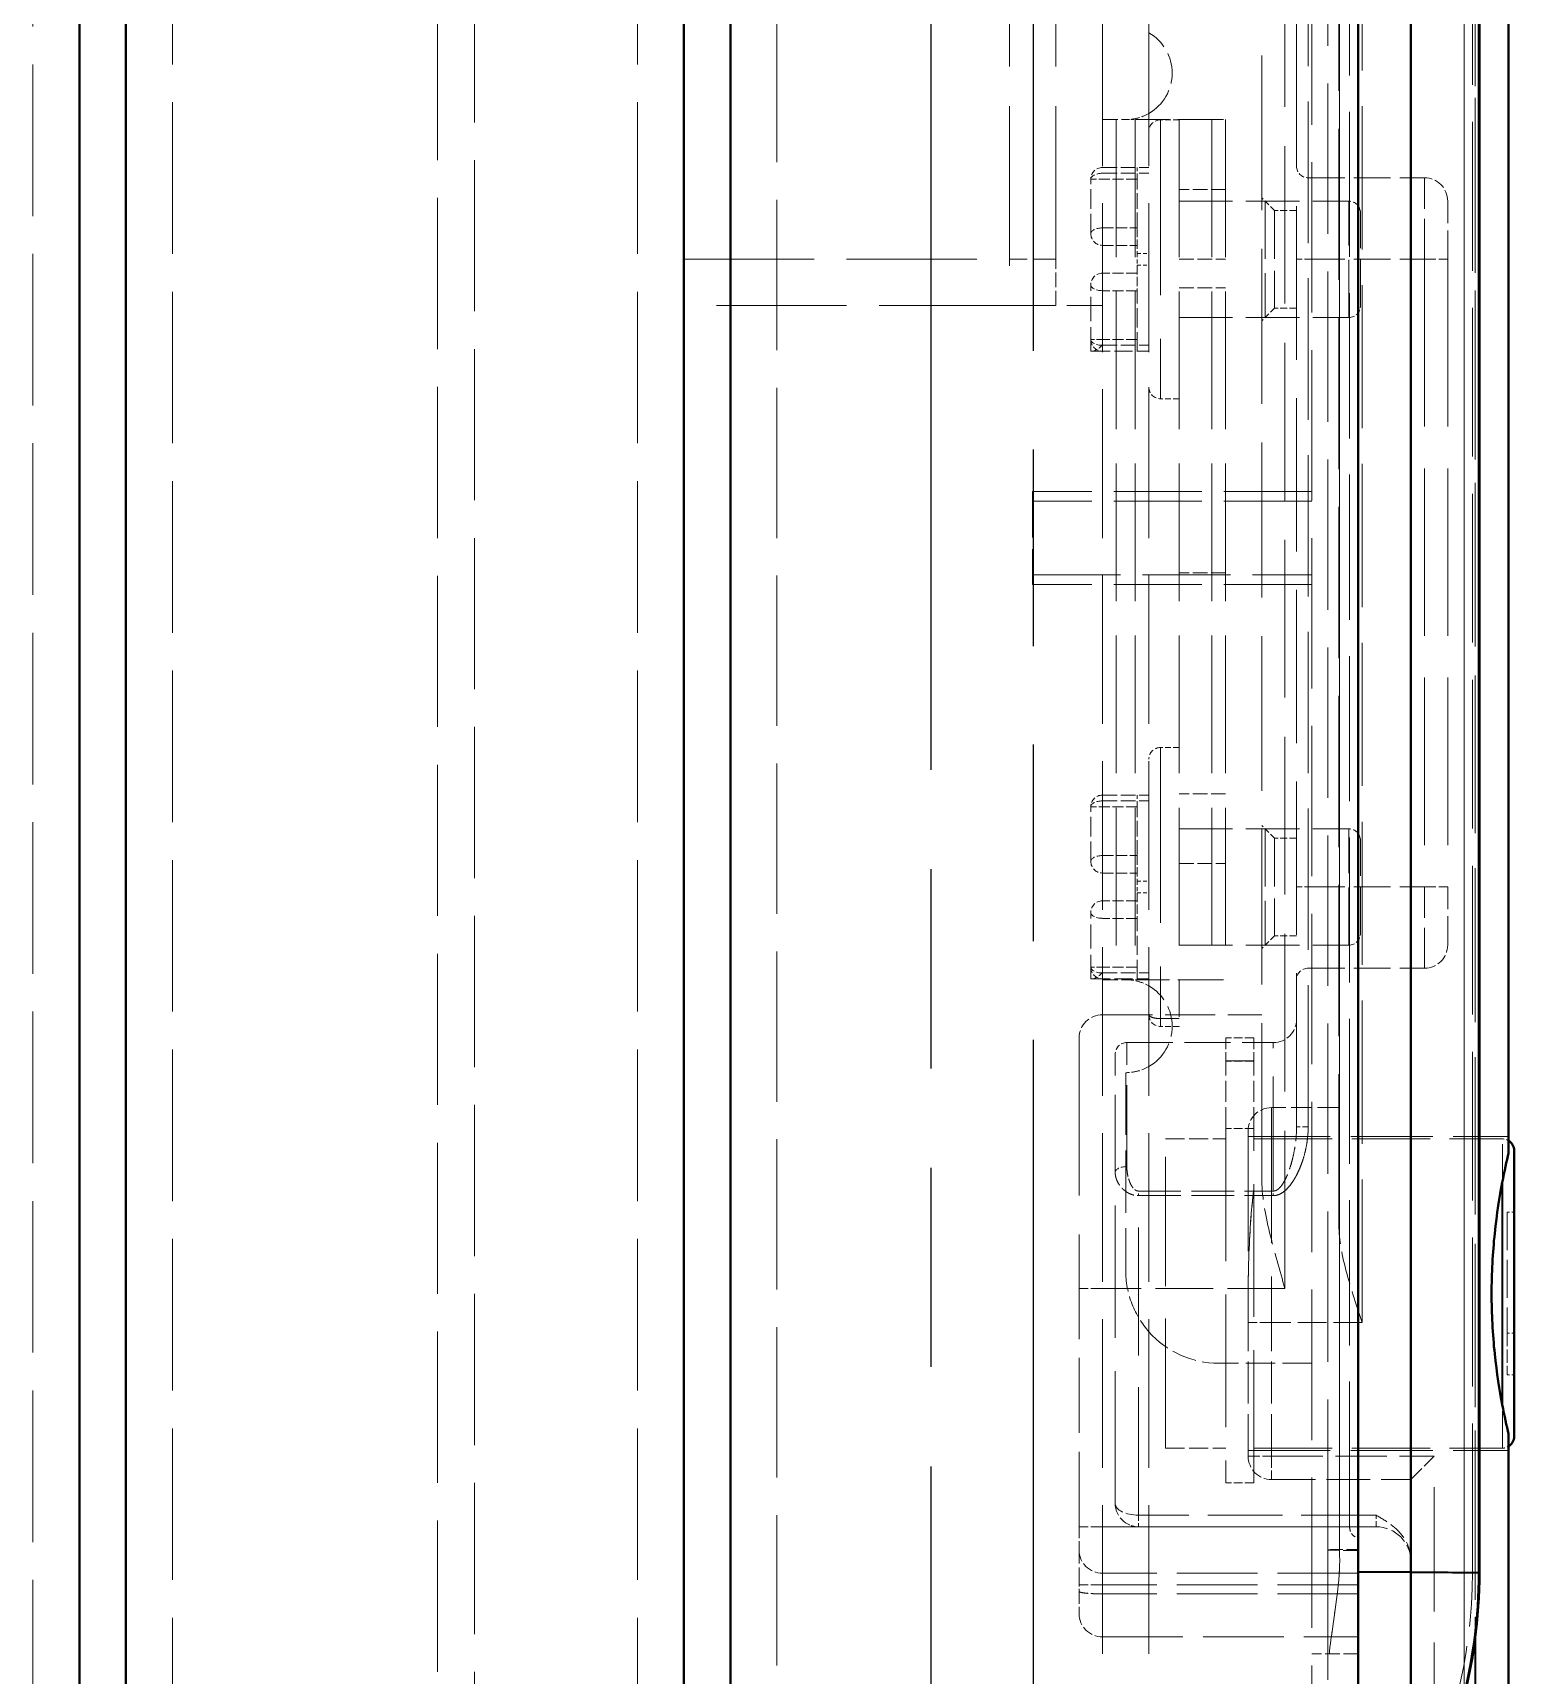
# Model space of a CAD drawing. Header units: millimetres. Extents: x 0 to 2523, y 0 to 1782.
# Drawn here: x 502.7 to 566.4, y 777.2 to 847.8 of the extents above; entities that cross this region are included whole.
import ezdxf

# ---------------------------------------------------------------- set-up
doc = ezdxf.new("R2010")
doc.units = ezdxf.units.MM
doc.header["$LTSCALE"] = 3
for name, pattern in [('CHAIN', [0.3543, 0.2362, -0.0295, 0.0591, -0.0295]), ('DASHED', [0.2067, 0.1654, -0.0413]), ('DOUBLE_DASH_CHAIN', [1.2403, 0.6614, -0.0827, 0.1654, -0.0827, 0.1654, -0.0827])]:
    doc.linetypes.add(name, pattern=pattern)
for name, color, linetype, lineweight in [('가려진 것(ISO)', 2, 'DASHED', 18), ('가려진 좁은 것(ISO)', 2, 'DASHED', 18), ('가시적인 것(ISO)', 3, 'Continuous', 40), ('가시적인 좁은 것(ISO)', 3, 'Continuous', 35), ('단면선(ISO)', 7, 'CHAIN', 25)]:
    doc.layers.add(name, color=color, linetype=linetype, lineweight=lineweight)

# ---------------------------------------------------------------- blocks, each defined once
blk = doc.blocks.new('2dTransSection1')
at = {"layer": '단면선(ISO)', "linetype": 'DOUBLE_DASH_CHAIN', "ltscale": 5.686632}
blk.add_line((181.916, 235.719), (181.916, 316.981), dxfattribs=at)
blk = doc.blocks.new('2dTransSection3')
at = {"layer": '단면선(ISO)', "linetype": 'DOUBLE_DASH_CHAIN', "ltscale": 5.751909}
blk.add_line((180.442, 326.25), (180.442, 222.614), dxfattribs=at)

msp = doc.modelspace()

# ---------------------------------------------------------------- linework, layer by layer
at = {"layer": '가려진 것(ISO)', "ltscale": 13.141838}
for p, q in [((502.7116, 1099.0669), (502.7116, 553.0669)), ((508.7116, 553.0669), (508.7116, 1099.0669)), ((528.7116, 553.0669), (528.7116, 1099.0669))]:
    msp.add_line(p, q, dxfattribs=at)
at = {"layer": '가려진 것(ISO)', "ltscale": 13.109228}
for p, q in [((520.1116, 574.0669), (520.1116, 1078.0669)), ((521.7116, 1078.0669), (521.7116, 574.0669))]:
    msp.add_line(p, q, dxfattribs=at)
at = {"layer": '가려진 것(ISO)', "ltscale": 13.035532}
for p, q in [((534.7116, 729.0669), (534.7116, 923.0669)), ((557.7116, 923.0669), (557.7116, 729.0669))]:
    msp.add_line(p, q, dxfattribs=at)
at = {"layer": '가려진 것(ISO)', "ltscale": 12.901145}
for p, q in [((548.7116, 754.0669), (548.7116, 898.0669)), ((550.7116, 754.0669), (550.7116, 898.0669))]:
    msp.add_line(p, q, dxfattribs=at)
at = {"layer": '가려진 것(ISO)', "ltscale": 13.822656}
msp.add_line((546.7116, 896.0669), (546.7116, 836.0669), dxfattribs=at)
at = {"layer": '가려진 것(ISO)', "ltscale": 13.04229}
msp.add_line((558.4116, 782.5388), (558.4116, 871.5016), dxfattribs=at)
at = {"layer": '가려진 것(ISO)', "ltscale": 13.116171}
msp.add_line((558.8808, 796.5002), (558.8808, 861.5669), dxfattribs=at)
at = {"layer": '가려진 것(ISO)', "ltscale": 12.584246}
msp.add_line((559.3432, 783.532), (559.3432, 861.5669), dxfattribs=at)
at = {"layer": '가려진 것(ISO)', "ltscale": 13.302197}
msp.add_line((557.0616, 800.7438), (557.0616, 858.4847), dxfattribs=at)
at = {"layer": '가려진 것(ISO)', "ltscale": 13.426841}
msp.add_line((555.5616, 798.5366), (555.5616, 856.8185), dxfattribs=at)
at = {"layer": '가려진 것(ISO)', "ltscale": 1.329628}
for p, q in [((548.7116, 844.0669), (549.7116, 844.0669)), ((548.7116, 807.0669), (549.7116, 807.0669))]:
    msp.add_line(p, q, dxfattribs=at)
at = {"layer": '가려진 것(ISO)', "ltscale": 0.256004}
for p, q in [((549.7116, 844.0669), (550.115, 844.0669)), ((549.7116, 807.0669), (550.115, 807.0669))]:
    msp.add_line(p, q, dxfattribs=at)
at = {"layer": '가려진 것(ISO)', "ltscale": 11.933559}
for p, q in [((550.115, 844.0669), (550.115, 807.0669)), ((552.0116, 844.0669), (552.0116, 807.0669)), ((554.0116, 844.0669), (554.0116, 807.0669))]:
    msp.add_line(p, q, dxfattribs=at)
at = {"layer": '가려진 것(ISO)', "ltscale": 2.940551}
for p, q in [((553.415, 844.0669), (550.115, 844.0669)), ((553.415, 807.0669), (550.115, 807.0669))]:
    msp.add_line(p, q, dxfattribs=at)
at = {"layer": '가려진 것(ISO)', "ltscale": 0.507819}
for p, q in [((552.0116, 844.0569), (551.2116, 844.0569)), ((552.0116, 832.0569), (551.2116, 832.0569)), ((552.0116, 817.0569), (551.2116, 817.0569)), ((552.0116, 805.0569), (551.2116, 805.0569))]:
    msp.add_line(p, q, dxfattribs=at)
at = {"layer": '가려진 것(ISO)', "ltscale": 1.00689}
for p, q in [((553.415, 844.0669), (554.0116, 844.0669)), ((553.415, 807.0669), (554.0116, 807.0669))]:
    msp.add_line(p, q, dxfattribs=at)
at = {"layer": '가려진 것(ISO)', "ltscale": 1.722727}
for p, q in [((548.2116, 839.1569), (548.2116, 841.5069)), ((548.2116, 812.1569), (548.2116, 814.5069))]:
    msp.add_line(p, q, dxfattribs=at)
at = {"layer": '가려진 것(ISO)', "ltscale": 1.269698}
for p, q in [((548.7116, 842.0069), (550.7116, 842.0069)), ((554.0116, 841.0669), (552.0116, 841.0669)), ((546.7116, 836.0669), (546.7116, 838.0669)), ((552.0116, 836.8331), (554.0116, 836.8331)), ((554.0116, 824.5669), (552.0116, 824.5669)), ((548.7116, 815.0069), (550.7116, 815.0069)), ((554.0116, 815.0669), (552.0116, 815.0669)), ((559.7116, 778.0669), (557.7116, 778.0669))]:
    msp.add_line(p, q, dxfattribs=at)
at = {"layer": '가려진 것(ISO)', "ltscale": 0.498548}
for p, q in [((550.2116, 841.5069), (550.2116, 842.0069)), ((550.2116, 814.5069), (550.2116, 815.0069))]:
    msp.add_line(p, q, dxfattribs=at)
at = {"layer": '가려진 것(ISO)', "ltscale": 1.333188}
for p, q in [((550.2116, 839.4069), (550.2116, 841.5069)), ((550.2116, 812.4069), (550.2116, 814.5069))]:
    msp.add_line(p, q, dxfattribs=at)
at = {"layer": '가려진 것(ISO)', "ltscale": 3.174394}
for p, q in [((557.5616, 841.5616), (562.5616, 841.5616)), ((557.5616, 807.5616), (562.5616, 807.5616))]:
    msp.add_line(p, q, dxfattribs=at)
at = {"layer": '가려진 것(ISO)', "ltscale": 4.634662}
for p, q in [((552.0116, 840.5569), (559.3116, 840.5569)), ((552.0116, 835.5569), (559.3116, 835.5569)), ((552.0116, 813.5569), (559.3116, 813.5569)), ((552.0116, 808.5569), (559.3116, 808.5569))]:
    msp.add_line(p, q, dxfattribs=at)
at = {"layer": '가려진 것(ISO)', "ltscale": 0.493735}
for p, q in [((556.1116, 840.1569), (555.5616, 840.7069)), ((556.1116, 835.9569), (555.5616, 835.4069)), ((556.1116, 813.1569), (555.5616, 813.7069)), ((556.1116, 808.9569), (555.5616, 808.4069))]:
    msp.add_line(p, q, dxfattribs=at)
at = {"layer": '가려진 것(ISO)', "ltscale": 4.188547}
for p, q in [((556.1116, 840.1569), (556.1116, 835.9569)), ((556.1116, 813.1569), (556.1116, 808.9569))]:
    msp.add_line(p, q, dxfattribs=at)
at = {"layer": '가려진 것(ISO)', "ltscale": 0.603054}
for p, q in [((557.0616, 840.1569), (556.1116, 840.1569)), ((557.0616, 835.9569), (556.1116, 835.9569)), ((557.0616, 813.1569), (556.1116, 813.1569)), ((557.0616, 808.9569), (556.1116, 808.9569))]:
    msp.add_line(p, q, dxfattribs=at)
at = {"layer": '가려진 것(ISO)', "ltscale": 3.989087}
for p, q in [((559.8116, 836.0569), (559.8116, 840.0569)), ((544.7116, 836.0669), (548.7116, 836.0669)), ((545.7116, 828.0669), (545.7116, 824.0669)), ((559.8116, 809.0569), (559.8116, 813.0569))]:
    msp.add_line(p, q, dxfattribs=at)
at = {"layer": '가려진 것(ISO)', "ltscale": 2.493142}
for p, q in [((563.5616, 838.0616), (563.5616, 840.5616)), ((563.5616, 808.5616), (563.5616, 811.0616))]:
    msp.add_line(p, q, dxfattribs=at)
at = {"layer": '가려진 것(ISO)', "ltscale": 0.80633}
for p, q in [((550.2116, 839.4069), (550.2116, 838.3069)), ((550.2116, 837.8069), (550.2116, 836.7069)), ((550.2116, 812.4069), (550.2116, 811.3069)), ((550.2116, 810.8069), (550.2116, 809.7069))]:
    msp.add_line(p, q, dxfattribs=at)
at = {"layer": '가려진 것(ISO)', "ltscale": 0.952248}
for p, q in [((548.7116, 838.6569), (550.2116, 838.6569)), ((550.2116, 837.4569), (548.7116, 837.4569)), ((548.7116, 811.6569), (550.2116, 811.6569)), ((550.2116, 810.4569), (548.7116, 810.4569))]:
    msp.add_line(p, q, dxfattribs=at)
at = {"layer": '가려진 것(ISO)', "ltscale": 11.288502}
for p, q in [((530.7116, 838.0669), (544.7116, 838.0669)), ((544.7116, 836.0669), (530.7116, 836.0669))]:
    msp.add_line(p, q, dxfattribs=at)
at = {"layer": '가려진 것(ISO)', "ltscale": 1.994494}
msp.add_line((546.7116, 838.0669), (544.7116, 838.0669), dxfattribs=at)
at = {"layer": '가려진 것(ISO)', "ltscale": 0.332332}
for p, q in [((550.2116, 838.3069), (550.2116, 837.8069)), ((550.2116, 811.3069), (550.2116, 810.8069))]:
    msp.add_line(p, q, dxfattribs=at)
at = {"layer": '가려진 것(ISO)', "ltscale": 14.513788}
msp.add_line((563.5616, 838.0616), (563.5616, 811.0616), dxfattribs=at)
at = {"layer": '가려진 것(ISO)', "ltscale": 2.089287}
for p, q in [((548.2116, 834.1069), (548.2116, 836.9569)), ((548.2116, 807.1069), (548.2116, 809.9569))]:
    msp.add_line(p, q, dxfattribs=at)
at = {"layer": '가려진 것(ISO)', "ltscale": 1.650637}
for p, q in [((550.2116, 834.1069), (550.2116, 836.7069)), ((550.2116, 807.1069), (550.2116, 809.7069)), ((551.4193, 800.2169), (554.0193, 800.2169)), ((551.4193, 786.9169), (554.0193, 786.9169))]:
    msp.add_line(p, q, dxfattribs=at)
at = {"layer": '가려진 것(ISO)', "ltscale": 0.189734}
for p, q in [((548.2116, 834.1069), (548.2786, 834.1069)), ((548.2116, 807.1069), (548.2786, 807.1069))]:
    msp.add_line(p, q, dxfattribs=at)
at = {"layer": '가려진 것(ISO)', "ltscale": 1.544617}
for p, q in [((548.2786, 834.1069), (550.7116, 834.1069)), ((548.2786, 807.1069), (550.7116, 807.1069))]:
    msp.add_line(p, q, dxfattribs=at)
at = {"layer": '가려진 것(ISO)', "ltscale": 7.618686}
for p, q in [((557.7116, 828.0669), (545.7116, 828.0669)), ((557.7116, 827.6489), (545.7116, 827.6489)), ((557.7116, 827.6489), (545.7116, 827.6489)), ((545.7116, 824.4849), (557.7116, 824.4849)), ((545.7116, 824.4849), (557.7116, 824.4849)), ((557.7116, 824.0669), (545.7116, 824.0669))]:
    msp.add_line(p, q, dxfattribs=at)
at = {"layer": '가려진 것(ISO)', "ltscale": 3.212371}
msp.add_line((552.0116, 807.0669), (552.0116, 805.0569), dxfattribs=at)
at = {"layer": '가려진 것(ISO)', "ltscale": 4.348957}
msp.add_line((548.7116, 805.5616), (555.5616, 805.5616), dxfattribs=at)
at = {"layer": '가려진 것(ISO)', "ltscale": 13.645111}
msp.add_line((547.7116, 804.5616), (547.7116, 793.7883), dxfattribs=at)
at = {"layer": '가려진 것(ISO)', "ltscale": 3.999763}
msp.add_line((549.7616, 804.3616), (556.0616, 804.3616), dxfattribs=at)
at = {"layer": '가려진 것(ISO)', "ltscale": 0.997197}
for p, q in [((554.0193, 804.5669), (554.0193, 803.5669)), ((555.2193, 804.5669), (555.2193, 803.5669)), ((547.7116, 783.532), (547.7116, 782.532))]:
    msp.add_line(p, q, dxfattribs=at)
at = {"layer": '가려진 것(ISO)', "ltscale": 0.761779}
for p, q in [((555.2193, 804.5669), (554.0193, 804.5669)), ((555.2193, 800.6677), (554.0193, 800.6677)), ((555.2193, 785.4169), (554.0193, 785.4169))]:
    msp.add_line(p, q, dxfattribs=at)
at = {"layer": '가려진 것(ISO)', "ltscale": 6.730783}
msp.add_line((549.2616, 798.7792), (549.2616, 803.8616), dxfattribs=at)
at = {"layer": '가려진 것(ISO)', "ltscale": 1.840548}
for p, q in [((554.0193, 800.6677), (554.0193, 803.5669)), ((555.2193, 800.6677), (555.2193, 803.5669))]:
    msp.add_line(p, q, dxfattribs=at)
at = {"layer": '가려진 것(ISO)', "ltscale": 5.39654}
msp.add_line((549.7116, 803.0669), (549.7116, 794.5669), dxfattribs=at)
at = {"layer": '가려진 것(ISO)', "ltscale": 1.841107}
msp.add_line((558.8808, 801.5669), (555.9808, 801.5669), dxfattribs=at)
at = {"layer": '가려진 것(ISO)', "ltscale": 11.51588}
for p, q in [((554.0193, 800.6677), (554.0193, 785.4169)), ((555.2193, 785.4169), (555.2193, 800.6677))]:
    msp.add_line(p, q, dxfattribs=at)
at = {"layer": '가려진 것(ISO)', "ltscale": 10.449178}
msp.add_line((554.9808, 800.5669), (554.9808, 792.3169), dxfattribs=at)
at = {"layer": '가려진 것(ISO)', "ltscale": 11.230227}
msp.add_line((551.4193, 786.9169), (551.4193, 800.2169), dxfattribs=at)
at = {"layer": '가려진 것(ISO)', "ltscale": 7.10903}
for p, q in [((554.9808, 800.3169), (566.178, 800.3169)), ((554.9808, 786.8169), (566.178, 786.8169))]:
    msp.add_line(p, q, dxfattribs=at)
at = {"layer": '가려진 것(ISO)', "ltscale": 6.793318}
for p, q in [((555.2193, 800.2169), (565.9193, 800.2169)), ((555.2193, 786.9169), (565.9193, 786.9169))]:
    msp.add_line(p, q, dxfattribs=at)
at = {"layer": '가려진 것(ISO)', "ltscale": 11.487453}
msp.add_line((549.2616, 784.5325), (549.2616, 798.7792), dxfattribs=at)
at = {"layer": '가려진 것(ISO)', "ltscale": 3.301374}
msp.add_line((566.1193, 797.0669), (566.1193, 791.8669), dxfattribs=at)
at = {"layer": '가려진 것(ISO)', "ltscale": 0.19037}
for p, q in [((566.4193, 797.0669), (566.1193, 797.0669)), ((566.4193, 791.8669), (566.1193, 791.8669)), ((566.4193, 790.0669), (566.1193, 790.0669))]:
    msp.add_line(p, q, dxfattribs=at)
at = {"layer": '가려진 것(ISO)', "ltscale": 6.511653}
msp.add_line((547.7116, 783.532), (547.7116, 793.7883), dxfattribs=at)
at = {"layer": '가려진 것(ISO)', "ltscale": 3.650568}
msp.add_line((554.9808, 786.5669), (554.9808, 792.3169), dxfattribs=at)
at = {"layer": '가려진 것(ISO)', "ltscale": 1.142718}
msp.add_line((566.1193, 791.8669), (566.1193, 790.0669), dxfattribs=at)
at = {"layer": '가려진 것(ISO)', "ltscale": 2.539495}
msp.add_line((557.7116, 790.5669), (553.7116, 790.5669), dxfattribs=at)
at = {"layer": '가려진 것(ISO)', "ltscale": 1.21262}
msp.add_line((562.9808, 786.5669), (561.9808, 785.5669), dxfattribs=at)
at = {"layer": '가려진 것(ISO)', "ltscale": 3.809293}
msp.add_line((555.9808, 785.5669), (561.9808, 785.5669), dxfattribs=at)
at = {"layer": '가려진 것(ISO)', "ltscale": 6.488015}
msp.add_line((550.2616, 783.5325), (560.4808, 783.5325), dxfattribs=at)
at = {"layer": '가려진 것(ISO)', "ltscale": 1.495845}
msp.add_line((547.7116, 781.032), (547.7116, 782.532), dxfattribs=at)
at = {"layer": '가려진 것(ISO)', "ltscale": 11.251338}
msp.add_line((558.4116, 782.5388), (558.4116, 769.0446), dxfattribs=at)
at = {"layer": '가려진 것(ISO)', "ltscale": 6.983788}
for p, q in [((559.7116, 781.532), (548.7116, 781.532)), ((559.7116, 780.6466), (548.7116, 780.6466)), ((548.7116, 778.7962), (559.7116, 778.7962))]:
    msp.add_line(p, q, dxfattribs=at)
at = {"layer": '가려진 것(ISO)'}
msp.add_line((564.9331, 781.5699), (564.9331, 781.5698), dxfattribs=at)
at = {"layer": '가려진 것(ISO)', "ltscale": 0.173759}
msp.add_line((547.7116, 780.7581), (547.7116, 781.032), dxfattribs=at)
at = {"layer": '가려진 것(ISO)', "ltscale": 1.076896}
msp.add_line((547.7116, 780.7581), (547.7116, 779.7962), dxfattribs=at)
at = {"layer": '가려진 것(ISO)', "ltscale": 2.659358}
for centre in [(549.7116, 846.0669), (549.7116, 805.0669)]:
    msp.add_arc(centre, 2, 300, 60, dxfattribs=at)
at = {"layer": '가려진 것(ISO)', "ltscale": 0.498548}
for centre, start, end in [((551.2116, 843.5569), 90, 180), ((548.7116, 841.5069), 90, 180), ((557.5616, 842.0616), 180, 270), ((559.3116, 840.0569), 0, 90), ((548.7116, 839.1569), 180, 270), ((548.7116, 836.9569), 90, 180), ((559.3116, 836.0569), 270, 0), ((548.7116, 834.6069), 180, 270), ((551.2116, 832.5569), 180, 270), ((551.2116, 816.5569), 90, 180), ((548.7116, 814.5069), 90, 180), ((559.3116, 813.0569), 0, 90), ((548.7116, 812.1569), 180, 270), ((548.7116, 809.9569), 90, 180), ((559.3116, 809.0569), 270, 0), ((548.7116, 807.6069), 180, 270), ((557.5616, 807.0616), 90, 180), ((551.2116, 805.5569), 180, 270), ((549.7616, 803.8616), 90, 180)]:
    msp.add_arc(centre, 0.5, start, end, dxfattribs=at)
at = {"layer": '가려진 것(ISO)', "ltscale": 0.997197}
for centre, start, end in [((562.5616, 840.5616), 0, 90), ((562.5616, 808.5616), 270, 0), ((548.7116, 804.5616), 90, 180), ((556.0616, 805.3616), 270, 0), ((555.9808, 800.5669), 90, 180), ((555.9808, 786.5669), 180, 270), ((548.7116, 782.532), 180, 270), ((548.7116, 779.7962), 180, 270)]:
    msp.add_arc(centre, 1, start, end, dxfattribs=at)
at = {"layer": '가려진 것(ISO)', "ltscale": 0.172535}
for centre, start, end in [((565.9193, 799.7169), 58.841471, 90), ((565.9193, 787.4169), 270, 301.158472)]:
    msp.add_arc(centre, 0.5, start, end, dxfattribs=at)
at = {"layer": '가려진 것(ISO)', "ltscale": 2.153635}
msp.add_arc((553.7116, 794.5669), 4, 221.409622, 270, dxfattribs=at)
at = {"layer": '가려진 것(ISO)', "ltscale": 1.495845}
msp.add_arc((560.4808, 782.0325), 1.5, 0, 90, dxfattribs=at)
at = {"layer": '가려진 것(ISO)', "ltscale": 0.433106}
for centre in [(548.7116, 834.6067), (548.7116, 807.6067)]:
    msp.add_ellipse(centre, major_axis=(0.4829, 0.4828), ratio=0.2679384, start_param=3.4034155, end_param=4.4507531, dxfattribs=at)
at = {"layer": '가려진 것(ISO)', "ltscale": 1.05687}
msp.add_ellipse((550.2617, 784.5325), major_axis=(0.572, 0.8203), ratio=0.9999728, start_param=2.1797858, end_param=3.7505382, dxfattribs=at)
at = {"layer": '가려진 것(ISO)', "ltscale": 0.694281}
for points, knots in [([(550.7116, 844.3348), (550.5665, 844.251), (550.3988, 844.1806), (550.0622, 844.0901), (549.8935, 844.0697), (549.7351, 844.067), (549.7234, 844.0669), (549.7116, 844.0669)], [-0.30606206, -0.30606206, -0.30606206, -0.30606206, -0.2557879, -0.2557879, -0.20551375, -0.20551375, -0.20152866, -0.20152866, -0.20152866, -0.20152866]), ([(549.7116, 807.0669), (549.8568, 807.0669), (550.0245, 807.0498), (550.3611, 806.9664), (550.5298, 806.8995), (550.6882, 806.8123), (550.6999, 806.8057), (550.7116, 806.7989)], [-0.30606206, -0.30606206, -0.30606206, -0.30606206, -0.2557879, -0.2557879, -0.20551375, -0.20551375, -0.20152866, -0.20152866, -0.20152866, -0.20152866]), ([(550.7116, 803.3348), (550.6999, 803.3281), (550.6882, 803.3214), (550.5298, 803.2342), (550.3611, 803.1673), (550.0245, 803.0839), (549.8568, 803.0669), (549.7116, 803.0669)], [0.20152866, 0.20152866, 0.20152866, 0.20152866, 0.20551375, 0.20551375, 0.2557879, 0.2557879, 0.30606206, 0.30606206, 0.30606206, 0.30606206])]:
    msp.add_open_spline(points, degree=3, knots=knots, dxfattribs=at)
at = {"layer": '가려진 것(ISO)', "ltscale": 3.177325}
msp.add_open_spline([(556.5616, 793.7883), (556.3402, 794.5482), (556.0963, 795.3772), (555.7081, 797.0094), (555.5616, 797.8123), (555.5616, 798.5366)], degree=3, knots=[-1.43309057, -1.43309057, -1.43309057, -1.43309057, -1.19562768, -1.19562768, -0.95816479, -0.95816479, -0.95816479, -0.95816479], dxfattribs=at)
at = {"layer": '가려진 것(ISO)', "ltscale": 2.839397}
msp.add_open_spline([(559.8808, 792.3169), (559.6591, 792.991), (559.4156, 793.7248), (559.0278, 795.1632), (558.8808, 795.8672), (558.8808, 796.5002)], degree=3, knots=[0, 0, 0, 0, 0.21288965, 0.21288965, 0.42577929, 0.42577929, 0.42577929, 0.42577929], dxfattribs=at)
at = {"layer": '가려진 것(ISO)', "ltscale": 1.844596}
msp.add_open_spline([(549.7116, 794.5669), (549.7116, 794.0823), (549.8043, 793.5722), (550.1619, 792.6645), (550.4134, 792.26), (550.7116, 791.9211)], degree=3, knots=[1.22288463, 1.22288463, 1.22288463, 1.22288463, 1.3682602, 1.3682602, 1.50283407, 1.50283407, 1.50283407, 1.50283407], dxfattribs=at)
at = {"layer": '가려진 것(ISO)', "ltscale": 0.224009}
msp.add_open_spline([(550.2616, 783.5325), (550.1657, 783.5325), (550.0685, 783.5467), (549.9572, 783.5797), (549.9372, 783.5863), (549.9176, 783.5935)], degree=3, knots=[0, 0, 0, 0, 0.028796081, 0.028796081, 0.035175232, 0.035175232, 0.035175232, 0.035175232], dxfattribs=at)
at = {"layer": '가려진 것(ISO)', "ltscale": 0.415959}
msp.add_open_spline([(559.3432, 783.532), (559.3432, 783.4525), (559.3629, 783.3594), (559.417, 783.2497), (559.4464, 783.2069), (559.5062, 783.1462), (559.5431, 783.1191), (559.6247, 783.0826), (559.6693, 783.0733), (559.7116, 783.0733)], degree=3, knots=[0.062306408, 0.062306408, 0.062306408, 0.062306408, 0.086141003, 0.086141003, 0.099228248, 0.099228248, 0.111920532, 0.111920532, 0.124612816, 0.124612816, 0.124612816, 0.124612816], dxfattribs=at)
at = {"layer": '가려진 것(ISO)', "ltscale": 1.638636}
msp.add_open_spline([(561.9808, 782.096), (561.9808, 782.2629), (561.9476, 782.4605), (561.8387, 782.7869), (561.7394, 782.9749), (561.4973, 783.3073), (561.3145, 783.4835), (560.9069, 783.7866), (560.6834, 783.9155), (560.4808, 784.0325)], degree=3, knots=[-0.24364092, -0.24364092, -0.24364092, -0.24364092, -0.1935549, -0.1935549, -0.14040036, -0.14040036, -0.07020018, -0.07020018, 0, 0, 0, 0], dxfattribs=at)
at = {"layer": '가려진 것(ISO)', "ltscale": 1.296466}
msp.add_open_spline([(558.4116, 782.5388), (558.4116, 782.5412), (558.4329, 782.5436), (558.4746, 782.5459), (558.5164, 782.5482), (558.5787, 782.5503), (558.6588, 782.5523), (558.7388, 782.5542), (558.8365, 782.5559), (558.947, 782.5573), (559.0575, 782.5586), (559.1808, 782.5597), (559.3104, 782.5604), (559.4401, 782.5612), (559.576, 782.5615), (559.7116, 782.5615)], degree=3, knots=[0, 0, 0, 0, 0.2, 0.2, 0.2, 0.4, 0.4, 0.4, 0.6, 0.6, 0.6, 0.8, 0.8, 0.8, 1, 1, 1, 1], dxfattribs=at)
at = {"layer": '가려진 것(ISO)', "ltscale": 1.296475}
msp.add_open_spline([(559.7116, 782.515), (559.576, 782.515), (559.4401, 782.5154), (559.3105, 782.5162), (559.1809, 782.5169), (559.0575, 782.5181), (558.947, 782.5196), (558.8365, 782.5211), (558.7388, 782.5229), (558.6588, 782.525), (558.5787, 782.527), (558.5164, 782.5293), (558.4746, 782.5316), (558.4329, 782.534), (558.4116, 782.5364), (558.4116, 782.5388)], degree=3, knots=[0, 0, 0, 0, 0.2, 0.2, 0.2, 0.4, 0.4, 0.4, 0.6, 0.6, 0.6, 0.8, 0.8, 0.8, 1, 1, 1, 1], dxfattribs=at)
at = {"layer": '가려진 것(ISO)', "ltscale": 1.000421}
msp.add_open_spline([(548.7116, 780.6466), (548.6078, 780.6466), (548.5037, 780.6482), (548.4044, 780.6514), (548.305, 780.6546), (548.2104, 780.6593), (548.1255, 780.6655), (548.0406, 780.6718), (547.9654, 780.6795), (547.9034, 780.6887), (547.8414, 780.6979), (547.7928, 780.7085), (547.7604, 780.7201), (547.728, 780.7318), (547.7116, 780.7446), (547.7116, 780.7581)], degree=3, knots=[0, 0, 0, 0, 0.2, 0.2, 0.2, 0.4, 0.4, 0.4, 0.6, 0.6, 0.6, 0.8, 0.8, 0.8, 1, 1, 1, 1], dxfattribs=at)
at = {"layer": '가려진 좁은 것(ISO)', "ltscale": 13.822656}
msp.add_line((544.7116, 896.0669), (544.7116, 836.0669), dxfattribs=at)
at = {"layer": '가려진 좁은 것(ISO)', "ltscale": 13.039324}
for p, q in [((558.9057, 871.4627), (558.9057, 782.5202)), ((558.9057, 782.5202), (558.9057, 871.4627))]:
    msp.add_line(p, q, dxfattribs=at)
at = {"layer": '가려진 좁은 것(ISO)', "ltscale": 13.662825}
msp.add_line((556.5616, 793.7883), (556.5616, 861.5669), dxfattribs=at)
at = {"layer": '가려진 좁은 것(ISO)', "ltscale": 12.260735}
msp.add_line((557.5616, 800.7438), (557.5616, 861.5669), dxfattribs=at)
at = {"layer": '가려진 좁은 것(ISO)', "ltscale": 12.408393}
msp.add_line((559.8808, 792.3169), (559.8808, 861.5669), dxfattribs=at)
at = {"layer": '가려진 좁은 것(ISO)', "ltscale": 12.95251}
msp.add_line((564.2751, 773.2166), (564.2752, 861.567), dxfattribs=at)
at = {"layer": '가려진 좁은 것(ISO)', "ltscale": 12.510248}
msp.add_line((564.2751, 861.5669), (564.2751, 776.2332), dxfattribs=at)
at = {"layer": '가려진 좁은 것(ISO)', "ltscale": 12.900647}
msp.add_line((564.6331, 781.5699), (564.6331, 861.5669), dxfattribs=at)
at = {"layer": '가려진 좁은 것(ISO)', "ltscale": 12.952355}
msp.add_line((564.7434, 773.2173), (564.7428, 861.5666), dxfattribs=at)
at = {"layer": '가려진 좁은 것(ISO)', "ltscale": 13.356773}
msp.add_line((564.7434, 861.5669), (564.7434, 778.7415), dxfattribs=at)
at = {"layer": '가려진 좁은 것(ISO)', "ltscale": 11.933559}
for p, q in [((549.3083, 844.0669), (549.3083, 807.0669)), ((553.415, 844.0669), (553.415, 807.0669))]:
    msp.add_line(p, q, dxfattribs=at)
at = {"layer": '가려진 좁은 것(ISO)', "ltscale": 15.198803}
for p, q in [((551.2116, 844.0569), (551.2116, 832.0569)), ((551.2116, 817.0569), (551.2116, 805.0569))]:
    msp.add_line(p, q, dxfattribs=at)
at = {"layer": '가려진 좁은 것(ISO)', "ltscale": 0.498548}
for p, q in [((548.2116, 841.5069), (548.7116, 841.5069)), ((557.0616, 838.0616), (557.5616, 838.0616)), ((548.7116, 834.6069), (548.2116, 834.6069)), ((548.2116, 814.5069), (548.7116, 814.5069)), ((557.0616, 811.0616), (557.5616, 811.0616)), ((548.7116, 807.6069), (548.2116, 807.6069)), ((557.5616, 800.7438), (557.0616, 800.7438)), ((560.4808, 783.5325), (560.4808, 784.0325))]:
    msp.add_line(p, q, dxfattribs=at)
at = {"layer": '가려진 좁은 것(ISO)', "ltscale": 1.269698}
for p, q in [((548.7116, 841.7569), (550.7116, 841.7569)), ((552.0116, 838.0669), (554.0116, 838.0669)), ((548.7116, 834.3569), (550.7116, 834.3569)), ((548.7116, 814.7569), (550.7116, 814.7569)), ((552.0116, 812.0669), (554.0116, 812.0669)), ((548.7116, 807.3569), (550.7116, 807.3569))]:
    msp.add_line(p, q, dxfattribs=at)
at = {"layer": '가려진 좁은 것(ISO)', "ltscale": 0.952248}
for p, q in [((550.2116, 841.5069), (548.7116, 841.5069)), ((548.7116, 839.4069), (550.2116, 839.4069)), ((550.2116, 836.7069), (548.7116, 836.7069)), ((550.2116, 834.6069), (548.7116, 834.6069)), ((550.2116, 814.5069), (548.7116, 814.5069)), ((548.7116, 812.4069), (550.2116, 812.4069)), ((550.2116, 809.7069), (548.7116, 809.7069)), ((550.2116, 807.6069), (548.7116, 807.6069))]:
    msp.add_line(p, q, dxfattribs=at)
at = {"layer": '가려진 좁은 것(ISO)', "ltscale": 3.490439}
for p, q in [((562.5616, 838.0616), (562.5616, 841.5616)), ((562.5616, 807.5616), (562.5616, 811.0616))]:
    msp.add_line(p, q, dxfattribs=at)
at = {"layer": '가려진 좁은 것(ISO)', "ltscale": 4.986384}
for p, q in [((555.7116, 840.5569), (555.7116, 835.5569)), ((559.3116, 835.5569), (559.3116, 840.5569)), ((555.7116, 813.5569), (555.7116, 808.5569)), ((559.3116, 808.5569), (559.3116, 813.5569))]:
    msp.add_line(p, q, dxfattribs=at)
at = {"layer": '가려진 좁은 것(ISO)', "ltscale": 0.317349}
for p, q in [((550.2116, 838.3069), (550.7116, 838.3069)), ((550.2116, 837.8069), (550.7116, 837.8069)), ((550.2116, 811.3069), (550.7116, 811.3069)), ((550.2116, 810.8069), (550.7116, 810.8069))]:
    msp.add_line(p, q, dxfattribs=at)
at = {"layer": '가려진 좁은 것(ISO)', "ltscale": 3.174394}
for p, q in [((557.5616, 838.0616), (562.5616, 838.0616)), ((557.5616, 811.0616), (562.5616, 811.0616))]:
    msp.add_line(p, q, dxfattribs=at)
at = {"layer": '가려진 좁은 것(ISO)', "ltscale": 14.513788}
msp.add_line((562.5616, 838.0616), (562.5616, 811.0616), dxfattribs=at)
at = {"layer": '가려진 좁은 것(ISO)', "ltscale": 0.997197}
for p, q in [((562.5616, 838.0616), (563.5616, 838.0616)), ((562.5616, 811.0616), (563.5616, 811.0616)), ((548.7116, 793.7883), (547.7116, 793.7883)), ((555.9808, 792.3169), (554.9808, 792.3169)), ((554.9808, 786.5669), (555.9808, 786.5669)), ((555.9808, 786.5669), (555.9808, 785.5669)), ((548.7116, 783.532), (547.7116, 783.532)), ((548.7116, 781.032), (547.7116, 781.032))]:
    msp.add_line(p, q, dxfattribs=at)
at = {"layer": '가려진 좁은 것(ISO)', "ltscale": 0.507819}
for p, q in [((551.2116, 805.3936), (552.0116, 805.3936)), ((552.0116, 805.3936), (551.2116, 805.3936))]:
    msp.add_line(p, q, dxfattribs=at)
at = {"layer": '가려진 좁은 것(ISO)', "ltscale": 7.064878}
msp.add_line((549.7616, 799.0269), (549.7616, 804.3616), dxfattribs=at)
at = {"layer": '가려진 좁은 것(ISO)', "ltscale": 9.920982}
msp.add_line((556.0616, 797.9749), (556.0616, 804.3616), dxfattribs=at)
at = {"layer": '가려진 좁은 것(ISO)', "ltscale": 0.761779}
for p, q in [((555.2193, 803.5758), (554.0193, 803.5758)), ((554.0193, 803.5758), (555.2193, 803.5758)), ((555.2193, 803.5669), (554.0193, 803.5669))]:
    msp.add_line(p, q, dxfattribs=at)
at = {"layer": '가려진 좁은 것(ISO)', "ltscale": 11.715744}
msp.add_line((555.9808, 801.5669), (555.9808, 792.3169), dxfattribs=at)
at = {"layer": '가려진 좁은 것(ISO)', "ltscale": 3.192481}
for p, q in [((565.9193, 798.4046), (565.9193, 800.2169)), ((565.9193, 786.9169), (565.9193, 788.7292))]:
    msp.add_line(p, q, dxfattribs=at)
at = {"layer": '가려진 좁은 것(ISO)', "ltscale": 3.682315}
msp.add_line((550.2616, 797.9749), (556.0616, 797.9749), dxfattribs=at)
at = {"layer": '가려진 좁은 것(ISO)', "ltscale": 0.129137}
for p, q in [((550.2616, 797.7769), (550.2616, 797.9749)), ((556.0617, 797.7769), (556.0617, 797.9749))]:
    msp.add_line(p, q, dxfattribs=at)
at = {"layer": '가려진 좁은 것(ISO)', "ltscale": 11.082451}
msp.add_line((550.2616, 784.0325), (550.2616, 797.7769), dxfattribs=at)
at = {"layer": '가려진 좁은 것(ISO)', "ltscale": 3.682318}
msp.add_line((550.2616, 797.7769), (556.0617, 797.7769), dxfattribs=at)
at = {"layer": '가려진 좁은 것(ISO)', "ltscale": 4.983856}
msp.add_line((556.5616, 793.7883), (548.7116, 793.7883), dxfattribs=at)
at = {"layer": '가려진 좁은 것(ISO)', "ltscale": 3.650568}
msp.add_line((555.9808, 786.5669), (555.9808, 792.3169), dxfattribs=at)
at = {"layer": '가려진 좁은 것(ISO)', "ltscale": 2.476006}
msp.add_line((559.8808, 792.3169), (555.9808, 792.3169), dxfattribs=at)
at = {"layer": '가려진 좁은 것(ISO)', "ltscale": 4.444192}
msp.add_line((555.9808, 786.5669), (562.9808, 786.5669), dxfattribs=at)
at = {"layer": '가려진 좁은 것(ISO)', "ltscale": 10.764393}
msp.add_line((562.9808, 773.2169), (562.9808, 786.5669), dxfattribs=at)
at = {"layer": '가려진 좁은 것(ISO)', "ltscale": 6.749864}
msp.add_line((559.3432, 783.532), (548.7116, 783.532), dxfattribs=at)
at = {"layer": '가려진 좁은 것(ISO)', "ltscale": 6.488015}
msp.add_line((560.4808, 784.0325), (550.2616, 784.0325), dxfattribs=at)
at = {"layer": '가려진 좁은 것(ISO)', "ltscale": 0.299089}
msp.add_line((564.6331, 781.5713), (564.9331, 781.5698), dxfattribs=at)
at = {"layer": '가려진 좁은 것(ISO)', "ltscale": 0.219584}
msp.add_line((564.9073, 781.5699), (564.6331, 781.5699), dxfattribs=at)
at = {"layer": '가려진 좁은 것(ISO)', "ltscale": 6.983788}
msp.add_line((559.7116, 781.032), (548.7116, 781.032), dxfattribs=at)
at = {"layer": '가려진 좁은 것(ISO)', "ltscale": 6.950111}
msp.add_arc((542.0181, 781.6865), 22.6153, 331.970607, 359.704641, dxfattribs=at)
at = {"layer": '가려진 좁은 것(ISO)', "ltscale": 0.000785776}
msp.add_arc((542.0181, 781.6865), 22.6153, 359.704641, 359.708175, dxfattribs=at)
at = {"layer": '가려진 좁은 것(ISO)', "ltscale": 0.498548}
for centre, major_axis, ratio, start_param, end_param in [((548.7116, 841.5069), (-0.5, 0), 0.5, 4.712389, 6.2831853), ((548.7116, 839.1569), (-0.5, 0), 0.5, 4.712389, 6.2831853), ((548.7116, 836.9569), (-0.5, 0), 0.5, 0, 1.5707963), ((548.7116, 834.6069), (-0.5, 0), 0.5, 0, 1.5707963), ((548.7116, 814.5069), (-0.5, 0), 0.5, 4.712389, 6.2831853), ((548.7116, 812.1569), (-0.5, 0), 0.5, 4.712389, 6.2831853), ((548.7116, 809.9569), (-0.5, 0), 0.5, 0, 1.5707963), ((548.7116, 807.6069), (-0.5, 0), 0.5, 0, 1.5707963), ((549.7616, 798.7792), (-0.5, 0), 0.4954569, 4.712389, 6.2831853), ((550.2616, 784.0325), (0, -0.5), 0.0000128, 4.712389, 6.2831852), ((550.2616, 784.0325), (0, -0.5), 0.0000128, 4.712389, 6.283186)]:
    msp.add_ellipse(centre, major_axis=major_axis, ratio=ratio, start_param=start_param, end_param=end_param, dxfattribs=at)
at = {"layer": '가려진 좁은 것(ISO)', "ltscale": 1.056869}
msp.add_ellipse((550.2617, 784.5325), major_axis=(1.0001, 0), ratio=0.5000004, start_param=3.1415867, end_param=4.7122649, dxfattribs=at)
at = {"layer": '가려진 좁은 것(ISO)', "ltscale": 1.270713}
msp.add_open_spline([(550.7116, 805.5601), (550.7116, 805.5595), (550.7117, 805.5586), (550.7119, 805.5541), (550.7124, 805.5482), (550.721, 805.5261), (550.7346, 805.5026), (550.8064, 805.4634), (550.8429, 805.446), (550.9375, 805.4213), (550.9745, 805.4134), (551.0488, 805.4027), (551.0817, 805.3991), (551.1479, 805.3947), (551.1794, 805.3936), (551.2116, 805.3936)], degree=3, knots=[-0.23603487, -0.23603487, -0.23603487, -0.23603487, -0.22092193, -0.22092193, -0.16912228, -0.16912228, -0.07816044, -0.07816044, -0.03941421, -0.03941421, -0.02137215, -0.02137215, -0.00968561, -0.00968561, 0, 0, 0, 0], dxfattribs=at)
at = {"layer": '가려진 좁은 것(ISO)', "ltscale": 1.270707}
msp.add_open_spline([(551.2116, 805.3936), (551.1824, 805.3936), (551.1539, 805.3945), (551.0966, 805.3979), (551.069, 805.4006), (550.9977, 805.4094), (550.9534, 805.4175), (550.8179, 805.4519), (550.776, 805.4785), (550.7241, 805.5169), (550.7164, 805.5354), (550.7119, 805.5525), (550.7117, 805.5568), (550.7116, 805.5595), (550.7116, 805.5598), (550.7116, 805.5601)], degree=3, knots=[-0.52736356, -0.52736356, -0.52736356, -0.52736356, -0.51522349, -0.51522349, -0.50210523, -0.50210523, -0.47815614, -0.47815614, -0.42131212, -0.42131212, -0.33646984, -0.33646984, -0.29043281, -0.29043281, -0.28412177, -0.28412177, -0.28412177, -0.28412177], dxfattribs=at)
at = {"layer": '가려진 좁은 것(ISO)', "ltscale": 2.259302}
msp.add_open_spline([(557.5616, 800.7438), (557.5616, 800.6229), (557.5511, 800.3912), (557.5139, 800.0771), (557.4607, 799.7875), (557.3961, 799.5236), (557.3251, 799.2884), (557.2509, 799.0805), (557.1754, 798.8966), (557.0995, 798.7336), (557.0241, 798.5891), (556.9493, 798.4609), (556.8752, 798.3468), (556.8019, 798.2456), (556.7293, 798.1562), (556.6582, 798.0783), (556.5894, 798.012), (556.5215, 797.9546), (556.4491, 797.9022), (556.3709, 797.8557), (556.2843, 797.8163), (556.1847, 797.7863), (556.1047, 797.7769), (556.0616, 797.7769)], degree=3, dxfattribs=at)
at = {"layer": '가려진 좁은 것(ISO)', "ltscale": 1.983264}
msp.add_open_spline([(556.0616, 797.9749), (556.105, 797.9749), (556.1486, 797.9853), (556.1929, 798.0073), (556.2371, 798.0292), (556.282, 798.0627), (556.3248, 798.1049), (556.3676, 798.1471), (556.4084, 798.198), (556.4477, 798.2556), (556.487, 798.3132), (556.5247, 798.3775), (556.5609, 798.4472), (556.5971, 798.517), (556.6317, 798.5922), (556.6651, 798.6726), (556.6984, 798.7529), (556.7304, 798.8383), (556.7612, 798.9291), (556.792, 799.02), (556.8215, 799.1164), (556.8496, 799.2186), (556.8777, 799.3208), (556.9043, 799.4289), (556.9288, 799.5429), (556.9533, 799.657), (556.9757, 799.7771), (556.995, 799.9036), (557.0144, 800.03), (557.0308, 800.1628), (557.0426, 800.3027), (557.0544, 800.4427), (557.0616, 800.5898), (557.0616, 800.7438)], degree=3, knots=[0.00000169, 0.00000169, 0.00000169, 0.00000169, 0.09090909, 0.09090909, 0.09090909, 0.18181818, 0.18181818, 0.18181818, 0.27272727, 0.27272727, 0.27272727, 0.36363636, 0.36363636, 0.36363636, 0.45454545, 0.45454545, 0.45454545, 0.54545455, 0.54545455, 0.54545455, 0.63636364, 0.63636364, 0.63636364, 0.72727273, 0.72727273, 0.72727273, 0.81818182, 0.81818182, 0.81818182, 0.90909091, 0.90909091, 0.90909091, 1, 1, 1, 1], dxfattribs=at)
at = {"layer": '가려진 좁은 것(ISO)', "ltscale": 2.2593}
msp.add_open_spline([(556.0617, 797.7769), (556.1271, 797.7768), (556.2575, 797.7979), (556.4594, 797.8997), (556.643, 798.055), (556.8128, 798.2528), (556.9688, 798.4861), (557.1128, 798.7537), (557.2458, 799.0591), (557.3655, 799.4061), (557.4663, 799.7977), (557.5399, 800.2375), (557.5616, 800.569), (557.5616, 800.7438)], degree=3, knots=[0.00000336, 0.00000336, 0.00000336, 0.00000336, 0.09090909, 0.18181818, 0.27272727, 0.36363636, 0.45454545, 0.54545455, 0.63636364, 0.72727273, 0.81818182, 0.90909091, 1, 1, 1, 1], dxfattribs=at)
at = {"layer": '가려진 좁은 것(ISO)', "ltscale": 1.208021}
msp.add_open_spline([(549.2616, 798.7792), (549.2616, 798.7358), (549.2653, 798.6938), (549.2716, 798.6537), (549.2779, 798.6135), (549.2868, 798.5751), (549.2977, 798.5382), (549.3086, 798.5014), (549.3215, 798.466), (549.3359, 798.4322), (549.3502, 798.3983), (549.3661, 798.3659), (549.3831, 798.335), (549.4001, 798.304), (549.4183, 798.2745), (549.4374, 798.2464), (549.4565, 798.2182), (549.4764, 798.1915), (549.4971, 798.1661), (549.5177, 798.1408), (549.539, 798.1168), (549.5609, 798.0941), (549.5827, 798.0714), (549.6051, 798.05), (549.6281, 798.0297), (549.6511, 798.0094), (549.6746, 797.9903), (549.6989, 797.9723), (549.7231, 797.9542), (549.748, 797.9371), (549.7738, 797.9211), (549.7996, 797.9051), (549.8262, 797.8901), (549.8537, 797.8763), (549.8813, 797.8624), (549.9098, 797.8497), (549.9393, 797.8383), (549.9687, 797.8268), (549.9992, 797.8167), (550.0317, 797.8078), (550.0643, 797.799), (550.0989, 797.7915), (550.1371, 797.786), (550.1753, 797.7805), (550.2171, 797.7769), (550.2616, 797.7769)], degree=3, knots=[0, 0, 0, 0, 0.0666667, 0.0666667, 0.0666667, 0.1333333, 0.1333333, 0.1333333, 0.2, 0.2, 0.2, 0.2666667, 0.2666667, 0.2666667, 0.3333333, 0.3333333, 0.3333333, 0.4, 0.4, 0.4, 0.4666667, 0.4666667, 0.4666667, 0.5333333, 0.5333333, 0.5333333, 0.6, 0.6, 0.6, 0.6666667, 0.6666667, 0.6666667, 0.7333333, 0.7333333, 0.7333333, 0.8, 0.8, 0.8, 0.8666667, 0.8666667, 0.8666667, 0.9333333, 0.9333333, 0.9333333, 1, 1, 1, 1], dxfattribs=at)
at = {"layer": '가려진 좁은 것(ISO)', "ltscale": 0.86512}
msp.add_open_spline([(549.7616, 799.0269), (549.7616, 798.9813), (549.7635, 798.9373), (549.7666, 798.8952), (549.7698, 798.853), (549.7742, 798.8127), (549.7797, 798.774), (549.7851, 798.7353), (549.7916, 798.6982), (549.7988, 798.6627), (549.8059, 798.6271), (549.8139, 798.5931), (549.8224, 798.5607), (549.8309, 798.5282), (549.84, 798.4972), (549.8495, 798.4677), (549.8591, 798.4381), (549.869, 798.4101), (549.8794, 798.3834), (549.8897, 798.3568), (549.9003, 798.3316), (549.9113, 798.3078), (549.9222, 798.284), (549.9334, 798.2615), (549.9449, 798.2402), (549.9564, 798.219), (549.9681, 798.1989), (549.9803, 798.1799), (549.9924, 798.161), (550.0048, 798.1431), (550.0177, 798.1263), (550.0306, 798.1095), (550.0439, 798.0938), (550.0577, 798.0792), (550.0715, 798.0647), (550.0857, 798.0513), (550.1005, 798.0393), (550.1152, 798.0273), (550.1304, 798.0166), (550.1467, 798.0074), (550.163, 797.9981), (550.1803, 797.9902), (550.1994, 797.9844), (550.2184, 797.9786), (550.2393, 797.9749), (550.2616, 797.9749)], degree=3, knots=[0, 0, 0, 0, 0.0666667, 0.0666667, 0.0666667, 0.1333333, 0.1333333, 0.1333333, 0.2, 0.2, 0.2, 0.2666667, 0.2666667, 0.2666667, 0.3333333, 0.3333333, 0.3333333, 0.4, 0.4, 0.4, 0.4666667, 0.4666667, 0.4666667, 0.5333333, 0.5333333, 0.5333333, 0.6, 0.6, 0.6, 0.6666667, 0.6666667, 0.6666667, 0.7333333, 0.7333333, 0.7333333, 0.8, 0.8, 0.8, 0.8666667, 0.8666667, 0.8666667, 0.9333333, 0.9333333, 0.9333333, 1, 1, 1, 1], dxfattribs=at)
at = {"layer": '가려진 좁은 것(ISO)', "ltscale": 2.994816}
msp.add_open_spline([(554.9808, 793.5979), (554.9808, 794.1816), (554.9924, 794.7645), (555.0531, 796.3027), (555.1208, 797.2207), (555.2193, 798.0443)], degree=3, knots=[0.43159296, 0.43159296, 0.43159296, 0.43159296, 0.60681998, 0.60681998, 0.90300067, 0.90300067, 0.90300067, 0.90300067], dxfattribs=at)
at = {"layer": '가려진 좁은 것(ISO)', "ltscale": 2.994815}
msp.add_open_spline([(555.2193, 798.0443), (555.113, 797.1555), (555.0424, 796.1575), (554.9895, 794.6093), (554.9808, 794.1037), (554.9808, 793.5979)], degree=3, knots=[0, 0, 0, 0, 0.32069932, 0.32069932, 0.47314519, 0.47314519, 0.47314519, 0.47314519], dxfattribs=at)
at = {"layer": '가려진 좁은 것(ISO)', "ltscale": 2.845106}
for points, knots in [([(558.4676, 778.0669), (558.4898, 778.2978), (558.517, 778.5248), (558.6819, 779.7788), (558.9163, 781.0202), (558.9163, 782.2187), (558.9128, 782.3682), (558.9057, 782.5202)], [1.20429786, 1.20429786, 1.20429786, 1.20429786, 1.26791641, 1.26791641, 1.58374382, 1.58374382, 1.62748, 1.62748, 1.62748, 1.62748]), ([(558.9057, 782.5202), (558.9128, 782.3682), (558.9163, 782.2187), (558.9163, 781.0202), (558.6819, 779.7788), (558.517, 778.5248), (558.4898, 778.2978), (558.4676, 778.0669)], [1.54000761, 1.54000761, 1.54000761, 1.54000761, 1.58374382, 1.58374382, 1.89957123, 1.89957123, 1.96318978, 1.96318978, 1.96318978, 1.96318978])]:
    msp.add_open_spline(points, degree=3, knots=knots, dxfattribs=at)
at = {"layer": '가시적인 것(ISO)'}
for p, q in [((504.7116, 1101.0669), (504.7116, 551.0669)), ((506.7116, 551.0669), (506.7116, 1101.0669)), ((530.7116, 551.0669), (530.7116, 1101.0669)), ((532.7116, 925.0669), (532.7116, 727.0669)), ((559.7116, 925.0669), (559.7116, 727.0669)), ((566.178, 869.139), (566.178, 799.6021)), ((561.9808, 868.9316), (561.9808, 781.5777)), ((564.9331, 781.5699), (564.9331, 861.5669)), ((566.4193, 787.4169), (566.4193, 799.7169)), ((566.178, 787.5316), (566.178, 764.984))]:
    msp.add_line(p, q, dxfattribs=at)
for centre, radius, start, end in [((565.9193, 799.7169), 0.5, 0, 58.841471), ((565.9193, 787.4169), 0.5, 301.158472, 0), ((542.0181, 781.6865), 22.9153, 330.430333, 359.708504)]:
    msp.add_arc(centre, radius, start, end, dxfattribs=at)
for points, knots in [([(566.178, 787.5316), (566.0991, 787.8625), (566.0006, 788.3026), (565.793, 789.391), (565.6706, 790.1472), (565.4964, 791.809), (565.4475, 792.7148), (565.4475, 793.5669), (565.4475, 794.4189), (565.4964, 795.3247), (565.6706, 796.9865), (565.793, 797.7428), (566.0006, 798.8311), (566.0991, 799.2712), (566.178, 799.6021)], [-0.7215184, -0.7215184, -0.7215184, -0.7215184, -0.5112141, -0.5112141, -0.255607, -0.255607, 0, 0, 0, 0.255607, 0.255607, 0.5112141, 0.5112141, 0.7215184, 0.7215184, 0.7215184, 0.7215184]), ([(561.9808, 770.4873), (561.9808, 771.1877), (561.9808, 771.9664), (561.9808, 773.6552), (561.9808, 774.5605), (561.9808, 776.4647), (561.9808, 777.4577), (561.9808, 778.9856), (561.9808, 779.5002), (561.9808, 780.536), (561.9808, 781.0568), (561.9808, 781.5777)], [-1.2522093, -1.2522093, -1.2522093, -1.2522093, -0.9389682, -0.9389682, -0.6257615, -0.6257615, -0.3126285, -0.3126285, -0.1562493, -0.1562493, -0.000001, -0.000001, -0.000001, -0.000001])]:
    msp.add_open_spline(points, degree=3, knots=knots, dxfattribs=at)
at = {"layer": '가시적인 좁은 것(ISO)'}
for p, q in [((564.9073, 781.5699), (564.9073, 861.5669)), ((565.9193, 788.7292), (565.9193, 798.4046)), ((561.9808, 781.5777), (559.7116, 781.5777)), ((564.9331, 781.5699), (564.9073, 781.5699)), ((564.7434, 778.7415), (564.7434, 773.2169))]:
    msp.add_line(p, q, dxfattribs=at)
msp.add_arc((542.0181, 781.6865), 22.8896, 330.707219, 359.708176, dxfattribs=at)
msp.add_ellipse((541.9718, 781.6401), major_axis=(-25.0898, 0.0745), ratio=0.0001987, start_param=2.4939285, end_param=2.7241736, dxfattribs=at)

# ---------------------------------------------------------------- block references
at = {"layer": '단면선(ISO)', "xscale": 3, "yscale": 3, "zscale": 3}
for name in ['2dTransSection3', '2dTransSection1']:
    msp.add_blockref(name, (0, 0), dxfattribs=at)

doc.saveas('drawing.dxf')
